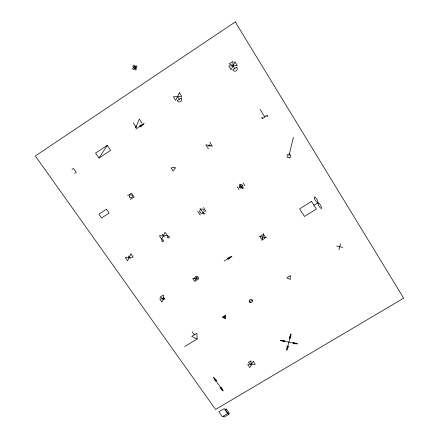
<?xml version="1.0" encoding="UTF-8"?>
<svg xmlns="http://www.w3.org/2000/svg" width="439" height="439" viewBox="0 0 439 439"><rect width="100%" height="100%" fill="white"/><g stroke="black" fill="none" stroke-linecap="round" stroke-linejoin="round"><path stroke-width="0.66" d="M286.799 350.196L287.117 346.036L288.544 346.322L286.799 350.196L290.947 334.024L290.623 338.222L289.191 337.931L290.947 334.024M261.946 240.643L263.652 233.449M288.906 155.944L293.373 137.336M338.93 249.791L340.554 243.672M161.645 239.14L165.13 232.215L168.016 236.44M98.989 158.084L107.237 145.375L110.65 150.374L98.989 158.084L95.565 153.101L107.237 145.375M144.019 123.699L140.513 126.997L139.613 125.642L144.019 123.699L135.87 129.093M231.852 256.294L228.423 259.301L227.605 258.066L231.852 256.294L224.181 261.068M133.697 67.403L134.888 66.602M134.581 68.747L135.766 67.952M135.508 127.14L136.496 126.481M71.98 169.443L73.505 168.433L76.265 172.373L74.74 173.383M127.617 195.618L131.47 193.122L134.125 196.99L130.273 199.482M208.887 145.869L209.88 145.227M239.584 187.277L242.542 185.395M243.804 187.76L242.509 188.583L239.612 184.089M205.073 213.381L203.861 214.15L200.052 208.421M195.931 278.633L197.193 277.849M313.945 205.249L317.924 202.774A7.057 6.794 -34.8 0 1 314.291 196.908A7.029 6.777 -32.1 0 1 317.924 202.774A7.013 6.75 -31.2 0 1 321.546 208.613A7.04 6.761 -33.8 0 1 317.924 202.774M163.012 299.211L164.411 298.339M223.956 317.375L224.894 316.804M249.423 301.84L252.266 300.1M184.704 346.585L197.171 338.99L196.831 333.3L191.733 336.411L197.171 338.99M167.374 235.502L159.395 235.858L162.238 239.996M280.269 340.412L284.735 340.598L284.39 341.943L280.269 340.412L297.45 343.852L293.34 342.321L292.994 343.671L297.45 343.852M336.614 246.081L342.864 247.393M259.109 236.281L266.484 237.823M233.038 65.795L229.273 63.809L232.873 61.427L233.038 65.795L234.733 68.528M213.65 377.469L216.63 380.476L215.412 381.206L213.65 377.469L223.089 390.897L221.344 387.193L220.126 387.917L223.089 390.897M223.489 416.068L224.186 417.05L229.103 414.153L228.412 413.17L222.348 416.726L218.852 411.809L224.285 408.599L227.775 413.527M128.243 255.937L130.246 258.791M192.145 331.802L194.279 334.858M162.397 234.234L164.378 237.126M133.319 122.969L136.035 127.036L139.256 119.029L141.962 123.107M197.698 211.28L200.239 215.094M203.526 207.576L206.061 211.4M177.532 96.602L179.26 99.28M208.415 148.777L205.825 144.777L212.394 146.198L209.809 142.192M237.164 186.762L239.041 189.67M243.085 182.997L244.962 185.916M260.053 109.382L264.733 116.939M266.841 116.719A0.713 0.697 -66.1 0 0 267.669 115.874A0.713 0.697 -66.1 0 0 266.594 115.441L262.879 118.437A0.708 0.697 -66.9 0 1 261.798 117.959A0.708 0.697 -66.9 0 1 262.714 117.186M194.587 278.348A1.981 1.893 3.9 0 1 196.787 276.356A1.981 1.893 3.9 0 1 198.461 278.798A1.981 1.893 3.9 0 1 195.657 279.917M179.381 92.788L175.688 100.41L173.345 96.789L181.719 96.415L179.381 92.788M130.937 253.951L127.562 260.771L125.285 257.539L133.209 257.188L130.937 253.951M234.975 61.899L231.106 69.68L228.812 65.982L237.269 65.609L234.975 61.899M196.485 278.288L194.812 281.591L192.639 278.414L196.485 278.288M163.659 298.701L161.958 302.01L159.758 298.877L163.659 298.701L163.407 294.992L160.136 297.027L163.659 298.701M253.276 361.275L249.753 367.575L247.711 364.595L255.311 364.26L253.276 361.275M175.298 167.983L173.098 170.996L171.078 167.961L174.755 167.166L175.298 167.983M134.104 65.411L132.918 66.212L135.36 69.938L136.545 69.142L134.104 65.411M136.145 65.861L132.54 68.297L133.324 69.488L136.924 67.057L136.145 65.861M235.266 21.95L35.35 155.949L215.576 409.466L403.65 298.158L235.266 21.95M181.269 97.946L177.252 100.608A2.464 2.409 70.6 0 0 180.709 101.519A2.464 2.409 70.6 0 0 181.263 97.952M236.78 67.172L232.686 69.878A2.508 2.436 -86.3 0 0 236.149 70.811A2.508 2.436 -86.3 0 0 236.78 67.172M106.49 209.211L98.874 214.15L101.557 217.963L109.163 213.036L106.49 209.211M311.558 201.413L299.65 208.832L304.436 216.449L316.321 209.074L311.558 201.413M225.465 315.202L222.178 317.205L225.63 318.851L225.465 315.202M290.223 275.747L286.848 277.81L290.3 279.506L290.223 275.747M250.899 360.99L248.276 362.559L251.514 364.43L250.899 360.99M226.255 409.027L225.163 409.669L228.214 413.982L229.301 413.34L226.255 409.027M135.41 126.86A0.609 0.593 52.8 0 0 136.359 127.305A0.609 0.593 52.8 0 0 136.244 126.262A0.609 0.593 52.8 0 0 135.41 126.86M208.794 145.468A0.598 0.593 65.6 0 0 209.612 146.099A0.598 0.593 65.6 0 0 209.743 145.079A0.598 0.593 65.6 0 0 208.794 145.468M129.51 197.012A1.575 1.52 31 0 0 132.21 197.133A1.575 1.52 31 0 0 130.899 194.773A1.575 1.52 31 0 0 129.51 197.012M289.345 157.749A1.893 1.844 -45.8 0 0 290.256 154.621A1.893 1.844 -45.8 0 0 287.111 155.461A1.893 1.844 -45.8 0 0 289.345 157.749M240.627 188.018A1.756 1.734 -18.5 0 0 242.751 185.856A1.756 1.734 -18.5 0 0 239.809 185.132A1.756 1.734 -18.5 0 0 240.627 188.018M200.546 212.92A2.222 2.179 7.6 0 0 204.108 211.516A2.222 2.179 7.6 0 0 201.067 209.189A2.222 2.179 7.6 0 0 200.546 212.92M167.885 237.724A0.867 0.834 14.5 0 0 169.328 237.378A0.867 0.834 14.5 0 0 168.28 236.33A0.867 0.834 14.5 0 0 167.885 237.724M162.106 241.274A0.862 0.834 15.3 0 0 163.549 240.934A0.862 0.834 15.3 0 0 162.496 239.886A0.862 0.834 15.3 0 0 162.106 241.274M262.067 239.178A2.299 2.222 -15 0 0 265.046 236.572A2.299 2.222 -15 0 0 261.282 235.403A2.299 2.222 -15 0 0 262.067 239.178M196.14 278.831A0.757 0.724 3.9 0 0 197.314 278.299A0.757 0.724 3.9 0 0 196.238 277.585A0.757 0.724 3.9 0 0 196.14 278.831M163.154 299.371A0.845 0.801 9.1 0 0 164.537 298.943A0.845 0.801 9.1 0 0 163.434 298.015A0.845 0.801 9.1 0 0 163.154 299.371M250.093 302.411A1.685 1.597 -7.2 0 0 252.524 300.852A1.685 1.597 -7.2 0 0 249.917 299.65A1.685 1.597 -7.2 0 0 250.093 302.411M224.148 317.545A0.56 0.527 -2.1 0 0 224.982 317.084A0.56 0.527 -2.1 0 0 224.148 316.634A0.56 0.527 -2.1 0 0 224.148 317.545"/></g></svg>
